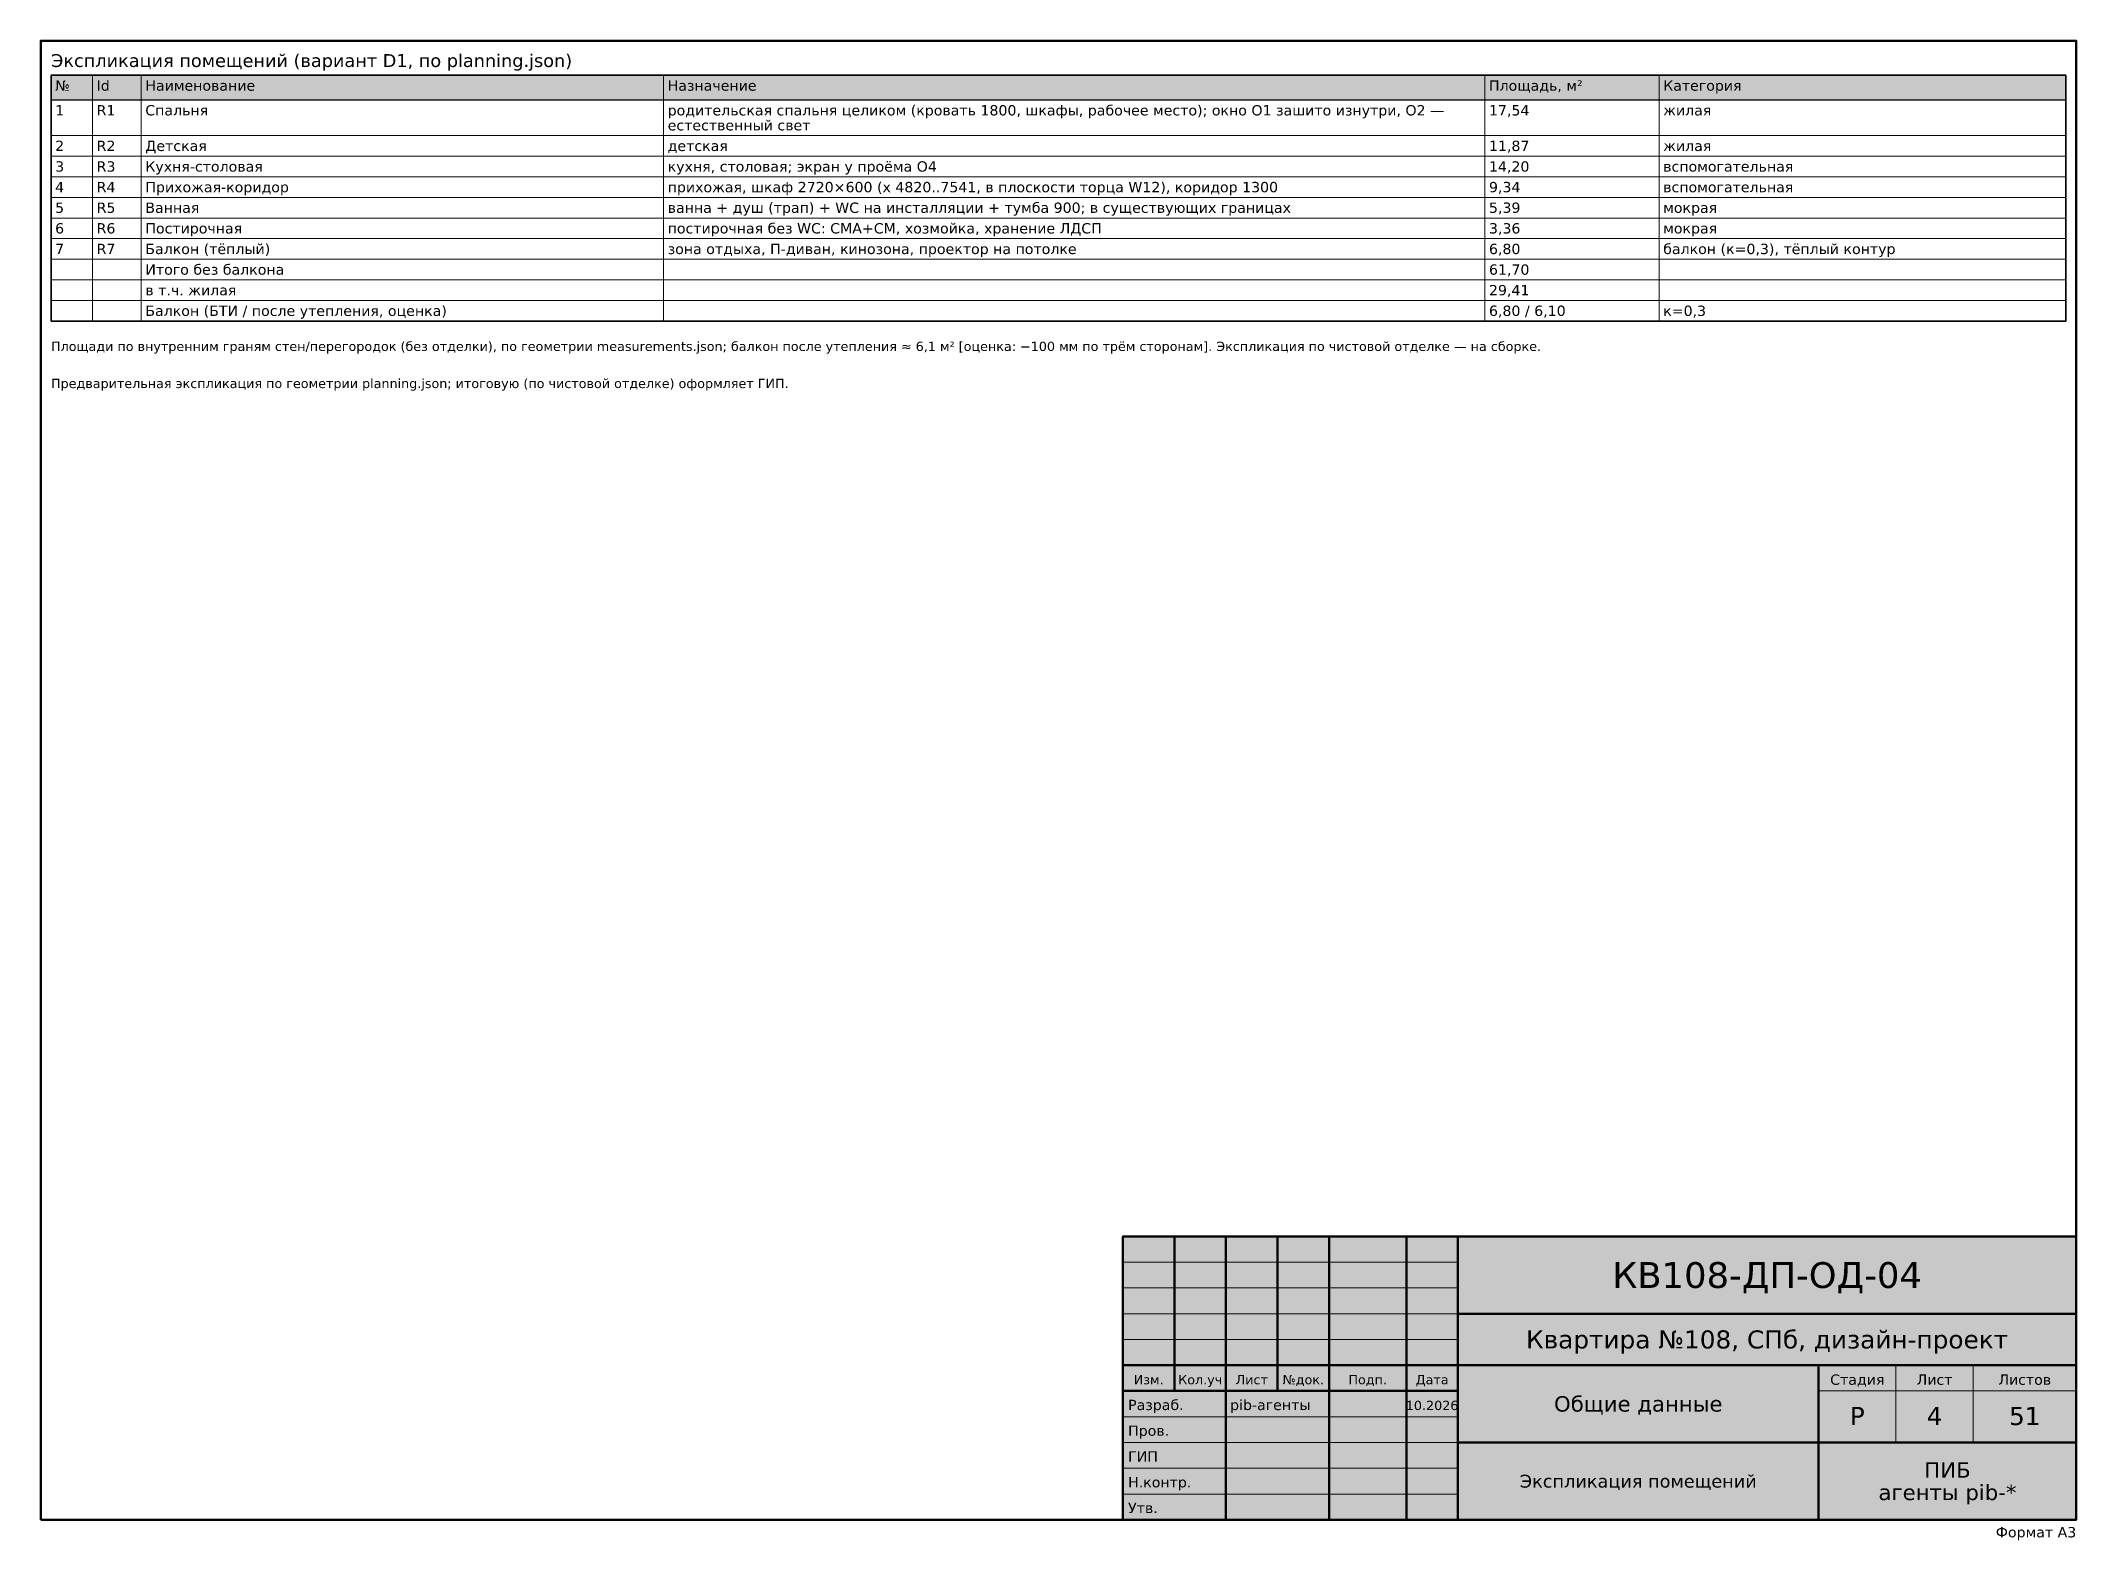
# Model space of a CAD drawing. Header units: millimetres. Extents: x 20 to 415, y 1 to 292.
import ezdxf
from ezdxf.enums import TextEntityAlignment as Align

# ---------------------------------------------------------------- set-up
doc = ezdxf.new("R2010")
doc.units = ezdxf.units.MM
doc.layers.add('FRAME', color=7, linetype='CONTINUOUS')
doc.layers.add('TEXT', color=7, linetype='CONTINUOUS')
doc.styles.add('GOST', font='DejaVuSans.ttf')

msp = doc.modelspace()

# ---------------------------------------------------------------- hatches: boundary and pattern name
at = {"layer": 'FRAME', "true_color": 0xffffff}
h = msp.add_hatch(color=7, dxfattribs=at)
h.dxf.hatch_style = 1
h.paths.add_polyline_path([(230, 5), (415, 5), (415, 60), (230, 60)])
at = {"layer": 'TEXT', "true_color": 0xe6e6e6}
h = msp.add_hatch(color=7, dxfattribs=at)
h.dxf.hatch_style = 1
h.paths.add_polyline_path([(22, 280.5), (413, 280.5), (413, 285.3), (22, 285.3)])

# ---------------------------------------------------------------- linework, layer by layer
at = {"layer": 'FRAME', "color": 7, "lineweight": 50}
for points in [[(20, 5), (415, 5), (415, 292), (20, 292)], [(230, 5), (415, 5), (415, 60), (230, 60)]]:
    msp.add_lwpolyline(points, close=True, dxfattribs=at)
for points in [[(240, 30), (240, 60)], [(250, 5), (250, 60)], [(260, 30), (260, 60)], [(270, 5), (270, 60)], [(285, 5), (285, 60)], [(295, 5), (295, 60)], [(295, 45), (415, 45)], [(230, 35), (295, 35)], [(295, 35), (415, 35)], [(365, 5), (365, 35)], [(230, 30), (295, 30)], [(295, 20), (415, 20)]]:
    msp.add_lwpolyline(points, dxfattribs=at)
at = {"layer": 'FRAME', "color": 7, "lineweight": 20}
for points in [[(230, 55), (295, 55)], [(230, 50), (295, 50)], [(230, 45), (295, 45)], [(230, 40), (295, 40)], [(380, 20), (380, 35)], [(395, 20), (395, 35)], [(365, 30), (415, 30)], [(230, 25), (295, 25)], [(230, 20), (295, 20)], [(230, 15), (295, 15)], [(230, 10), (295, 10)]]:
    msp.add_lwpolyline(points, dxfattribs=at)
at = {"layer": 'TEXT', "color": 7, "lineweight": 25}
msp.add_lwpolyline([(22, 280.5), (413, 280.5), (413, 285.3), (22, 285.3)], close=True, dxfattribs=at)
at = {"layer": 'TEXT', "color": 7, "lineweight": 15}
for points in [[(22, 285.3), (22, 280.5)], [(30.05, 285.3), (30.05, 280.5)], [(39.5, 285.3), (39.5, 280.5)], [(140.86, 285.3), (140.86, 280.5)], [(300.23, 285.3), (300.23, 280.5)], [(334.04, 285.3), (334.04, 280.5)], [(413, 285.3), (413, 280.5)], [(22, 280.5), (22, 273.6)], [(30.05, 280.5), (30.05, 273.6)], [(39.5, 280.5), (39.5, 273.6)], [(140.86, 280.5), (140.86, 273.6)], [(300.23, 280.5), (300.23, 273.6)], [(334.04, 280.5), (334.04, 273.6)], [(413, 280.5), (413, 273.6)], [(22, 273.6), (22, 269.6)], [(30.05, 273.6), (30.05, 269.6)], [(39.5, 273.6), (39.5, 269.6)], [(140.86, 273.6), (140.86, 269.6)], [(300.23, 273.6), (300.23, 269.6)], [(334.04, 273.6), (334.04, 269.6)], [(413, 273.6), (413, 269.6)], [(22, 269.6), (22, 265.6)], [(30.05, 269.6), (30.05, 265.6)], [(39.5, 269.6), (39.5, 265.6)], [(140.86, 269.6), (140.86, 265.6)], [(300.23, 269.6), (300.23, 265.6)], [(334.04, 269.6), (334.04, 265.6)], [(413, 269.6), (413, 265.6)], [(22, 265.6), (22, 261.6)], [(30.05, 265.6), (30.05, 261.6)], [(39.5, 265.6), (39.5, 261.6)], [(140.86, 265.6), (140.86, 261.6)], [(300.23, 265.6), (300.23, 261.6)], [(334.04, 265.6), (334.04, 261.6)], [(413, 265.6), (413, 261.6)], [(22, 261.6), (22, 257.6)], [(30.05, 261.6), (30.05, 257.6)], [(39.5, 261.6), (39.5, 257.6)], [(140.86, 261.6), (140.86, 257.6)], [(300.23, 261.6), (300.23, 257.6)], [(334.04, 261.6), (334.04, 257.6)], [(413, 261.6), (413, 257.6)], [(22, 257.6), (22, 253.6)], [(30.05, 257.6), (30.05, 253.6)], [(39.5, 257.6), (39.5, 253.6)], [(140.86, 257.6), (140.86, 253.6)], [(300.23, 257.6), (300.23, 253.6)], [(334.04, 257.6), (334.04, 253.6)], [(413, 257.6), (413, 253.6)], [(22, 253.6), (22, 249.6)], [(30.05, 253.6), (30.05, 249.6)], [(39.5, 253.6), (39.5, 249.6)], [(140.86, 253.6), (140.86, 249.6)], [(300.23, 253.6), (300.23, 249.6)], [(334.04, 253.6), (334.04, 249.6)], [(413, 253.6), (413, 249.6)], [(22, 249.6), (22, 245.6)], [(30.05, 249.6), (30.05, 245.6)], [(39.5, 249.6), (39.5, 245.6)], [(140.86, 249.6), (140.86, 245.6)], [(300.23, 249.6), (300.23, 245.6)], [(334.04, 249.6), (334.04, 245.6)], [(413, 249.6), (413, 245.6)], [(22, 245.6), (22, 241.6)], [(30.05, 245.6), (30.05, 241.6)], [(39.5, 245.6), (39.5, 241.6)], [(140.86, 245.6), (140.86, 241.6)], [(300.23, 245.6), (300.23, 241.6)], [(334.04, 245.6), (334.04, 241.6)], [(413, 245.6), (413, 241.6)], [(22, 241.6), (22, 237.6)], [(30.05, 241.6), (30.05, 237.6)], [(39.5, 241.6), (39.5, 237.6)], [(140.86, 241.6), (140.86, 237.6)], [(300.23, 241.6), (300.23, 237.6)], [(334.04, 241.6), (334.04, 237.6)], [(413, 241.6), (413, 237.6)]]:
    msp.add_lwpolyline(points, dxfattribs=at)
at = {"layer": 'TEXT', "color": 7, "lineweight": 35}
msp.add_lwpolyline([(22, 237.6), (413, 237.6), (413, 285.3), (22, 285.3)], close=True, dxfattribs=at)
at = {"layer": 'TEXT', "color": 7, "lineweight": 15}
for points in [[(22, 273.6), (413, 273.6), (413, 280.5), (22, 280.5)], [(22, 269.6), (413, 269.6), (413, 273.6), (22, 273.6)], [(22, 265.6), (413, 265.6), (413, 269.6), (22, 269.6)], [(22, 261.6), (413, 261.6), (413, 265.6), (22, 265.6)], [(22, 257.6), (413, 257.6), (413, 261.6), (22, 261.6)], [(22, 253.6), (413, 253.6), (413, 257.6), (22, 257.6)], [(22, 249.6), (413, 249.6), (413, 253.6), (22, 253.6)], [(22, 245.6), (413, 245.6), (413, 249.6), (22, 249.6)], [(22, 241.6), (413, 241.6), (413, 245.6), (22, 245.6)], [(22, 237.6), (413, 237.6), (413, 241.6), (22, 241.6)]]:
    msp.add_lwpolyline(points, close=True, dxfattribs=at)

# ---------------------------------------------------------------- texts
at = {"layer": 'FRAME', "color": 7, "style": 'GOST'}
for s, height, p in [('КВ108-ДП-ОД-04', 5, (355, 50)), ('Квартира №108, СПб, дизайн-проект', 3.5, (355, 38.25)), ('Изм.', 1.8, (235, 31.3)), ('Кол.уч', 1.8, (245, 31.3)), ('Лист', 1.8, (255, 31.3)), ('№док.', 1.8, (265, 31.3)), ('Подп.', 1.8, (277.5, 31.3)), ('Дата', 1.8, (290, 31.3)), ('Стадия', 2, (372.5, 31.2)), ('Лист', 2, (387.5, 31.2)), ('Листов', 2, (405, 31.2)), ('10.2026', 1.8, (290, 26.3)), ('Общие данные', 3, (330, 26)), ('Р', 3.5, (372.5, 23.4)), ('4', 3.5, (387.5, 23.4)), ('51', 3.5, (405, 23.4)), ('ПИБ', 3, (390, 13.18)), ('Экспликация помещений', 2.5, (330, 11.25)), ('агенты pib-*', 3, (390, 8.83))]:
    msp.add_text(s, height=height, dxfattribs=at).set_placement(p, align=Align.CENTER)
for s, p in [('Разраб.', (231, 26.3)), ('pib-агенты', (250.8, 26.3)), ('Пров.', (231, 21.3)), ('ГИП', (231, 16.3)), ('Н.контр.', (231, 11.3)), ('Утв.', (231, 6.3))]:
    msp.add_text(s, height=2, dxfattribs=at).set_placement(p)
msp.add_text('Формат A3', height=2, dxfattribs=at).set_placement((415, 1.6), align=Align.RIGHT)
at = {"layer": 'TEXT', "color": 7, "style": 'GOST'}
for s, height, p in [('Экспликация помещений (вариант D1, по planning.json)', 2.5, (22, 286.9)), ('№', 2, (22.8, 282.3)), ('Id', 2, (30.85, 282.3)), ('Наименование', 2, (40.3, 282.3)), ('Назначение', 2, (141.66, 282.3)), ('Площадь, м²', 2, (301.03, 282.3)), ('Категория', 2, (334.84, 282.3)), ('1', 2, (22.8, 277.5)), ('R1', 2, (30.85, 277.5)), ('Спальня', 2, (40.3, 277.5)), ('естественный свет', 2, (141.66, 274.6)), ('родительская спальня целиком (кровать 1800, шкафы, рабочее место); окно O1 зашито изнутри, O2 —', 2, (141.66, 277.5)), ('17,54', 2, (301.03, 277.5)), ('жилая', 2, (334.84, 277.5)), ('2', 2, (22.8, 270.6)), ('R2', 2, (30.85, 270.6)), ('Детская', 2, (40.3, 270.6)), ('11,87', 2, (301.03, 270.6)), ('3', 2, (22.8, 266.6)), ('R3', 2, (30.85, 266.6)), ('Кухня-столовая', 2, (40.3, 266.6)), ('детская', 2, (141.66, 270.6)), ('кухня, столовая; экран у проёма O4', 2, (141.66, 266.6)), ('14,20', 2, (301.03, 266.6)), ('жилая', 2, (334.84, 270.6)), ('прихожая, шкаф 2720×600 (x 4820..7541, в плоскости торца W12), коридор 1300', 2, (141.66, 262.6)), ('вспомогательная', 2, (334.84, 266.6)), ('4', 2, (22.8, 262.6)), ('R4', 2, (30.85, 262.6)), ('Прихожая-коридор', 2, (40.3, 262.6)), ('ванна + душ (трап) + WC на инсталляции + тумба 900; в существующих границах', 2, (141.66, 258.6)), ('9,34', 2, (301.03, 262.6)), ('вспомогательная', 2, (334.84, 262.6)), ('5', 2, (22.8, 258.6)), ('R5', 2, (30.85, 258.6)), ('Ванная', 2, (40.3, 258.6)), ('5,39', 2, (301.03, 258.6)), ('мокрая', 2, (334.84, 258.6)), ('6', 2, (22.8, 254.6)), ('R6', 2, (30.85, 254.6)), ('Постирочная', 2, (40.3, 254.6)), ('постирочная без WC: СМА+СМ, хозмойка, хранение ЛДСП', 2, (141.66, 254.6)), ('3,36', 2, (301.03, 254.6)), ('мокрая', 2, (334.84, 254.6)), ('7', 2, (22.8, 250.6)), ('R7', 2, (30.85, 250.6)), ('Балкон (тёплый)', 2, (40.3, 250.6)), ('зона отдыха, П-диван, кинозона, проектор на потолке', 2, (141.66, 250.6)), ('6,80', 2, (301.03, 250.6)), ('балкон (к=0,3), тёплый контур', 2, (334.84, 250.6)), ('Итого без балкона', 2, (40.3, 246.6)), ('61,70', 2, (301.03, 246.6)), ('в т.ч. жилая', 2, (40.3, 242.6)), ('29,41', 2, (301.03, 242.6)), ('Балкон (БТИ / после утепления, оценка)', 2, (40.3, 238.6)), ('6,80 / 6,10', 2, (301.03, 238.6)), ('к=0,3', 2, (334.84, 238.6)), ('Площади по внутренним граням стен/перегородок (без отделки), по геометрии measurements.json; балкон после утепления ≈ 6,1 м² [оценка: −100 мм по трём сторонам]. Экспликация по чистовой отделке — на сборке.', 1.8, (22, 231.8)), ('Предварительная экспликация по геометрии planning.json; итоговую (по чистовой отделке) оформляет ГИП.', 1.8, (22, 224.6))]:
    msp.add_text(s, height=height, dxfattribs=at).set_placement(p)

doc.saveas('drawing.dxf')
